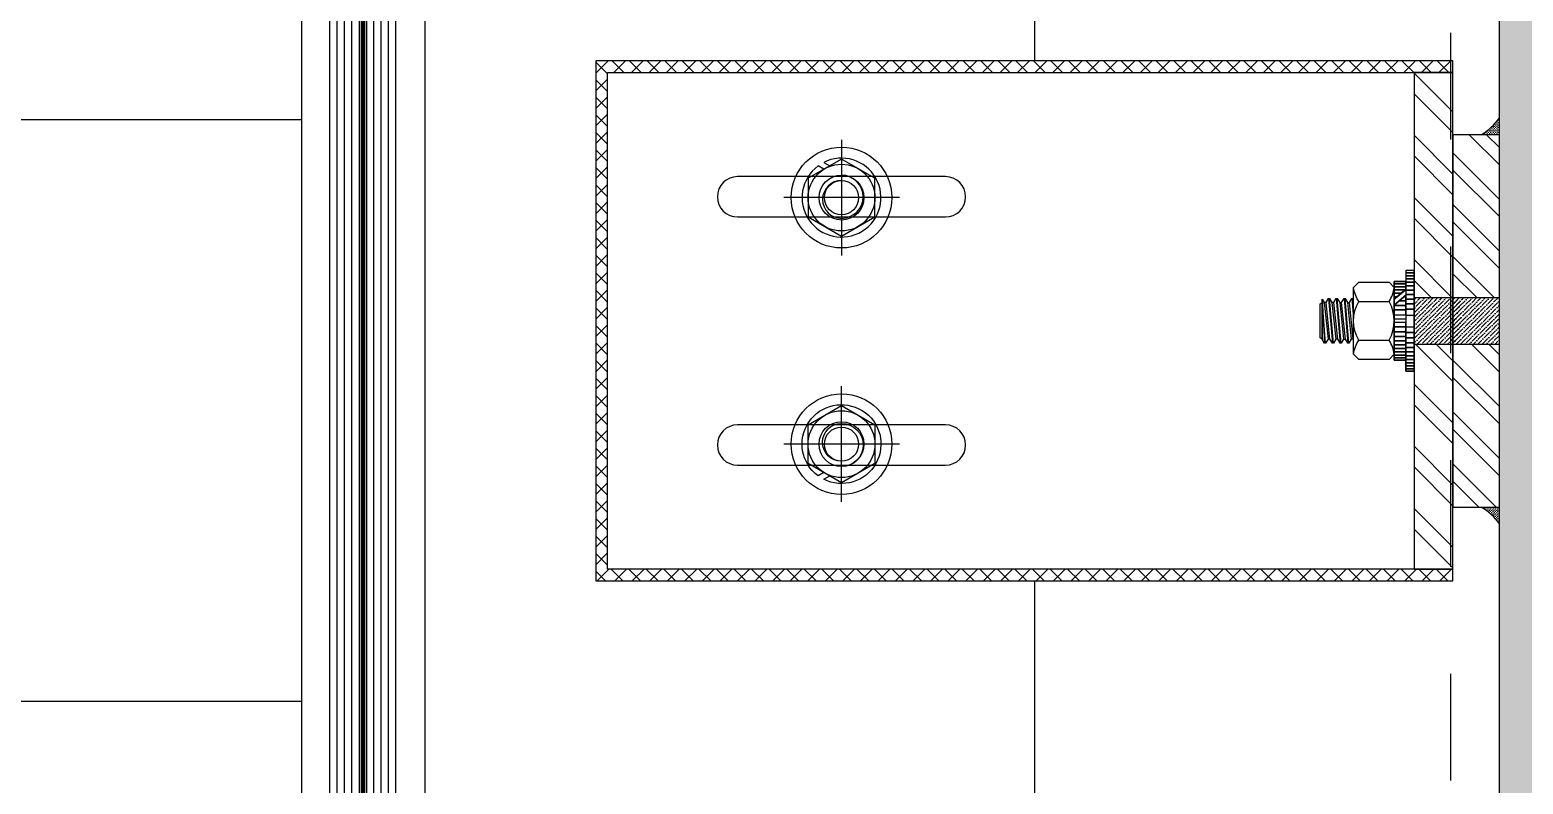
# Model space of a CAD drawing. Header units: millimetres. Extents: x -101 to 3415, y -52 to 1366.
# Drawn here: x 226.011 to 227.408, y 95.84 to 96.546 of the extents above; entities that cross this region are included whole.
import ezdxf

# ---------------------------------------------------------------- set-up
doc = ezdxf.new("R2010")
doc.units = ezdxf.units.MM
doc.linetypes.add('OCULTA2', pattern=[0.30000000000000004, 0.2, -0.1])
doc.layers.add('00_ARQ', color=8, linetype='Continuous')
doc.layers.add('A-ESTRUCTURA', color=6, linetype='Continuous')

# ---------------------------------------------------------------- blocks, each defined once
blk = doc.blocks.new('A$C4DC86443')
at = {"layer": 'A-ESTRUCTURA', "color": 8, "linetype": 'OCULTA2', "ltscale": 0.1}
blk.add_lwpolyline([(0.004850000000004684, -0.3530000000000101), (0.004850000000004684, -0.05300000000001009), (0.0148500000000098, -0.05300000000001009), (0.0148500000000098, -0.3530000000000101)], close=True, dxfattribs=at)

msp = doc.modelspace()

# ---------------------------------------------------------------- hatches: boundary and pattern name
at = {"layer": '00_ARQ'}
h = msp.add_hatch(dxfattribs=at)
h.set_pattern_fill('PLASTI', color=9, scale=0.2286459215875386)
h.set_pattern_definition([(0, (-3488.395460651146, -6.623347380706074), (0, 1.451901602080869), []), (0, (-3488.395460651146, -6.441859680445821), (0, 1.451901602080869), []), (0, (-3488.395460651146, -6.260371980186391), (0, 1.451901602080869), []), (0, (-3488.395460651146, -5.715908879404809), (0, 1.451901602080869), [])])
edge = h.paths.add_edge_path()
edge.add_line((226.264863185037, 169.1230504401843), (226.2648633632448, 80.53740597466133))
edge.add_line((226.2648633632448, 80.53740597466133), (213.917933543058, 80.53740597434918))
edge.add_line((213.917933543058, 80.53740597434918), (213.9179334248256, 179.9983814496445))
edge.add_line((213.9179334248256, 179.9983814496445), (255.1870279724881, 179.9983814496445))
edge.add_line((255.1870279724881, 179.9983814496445), (255.1870279724881, 163.5358751338373))
edge.add_line((255.1870279724881, 163.5358751338373), (242.2387789263361, 163.535875095341))
edge.add_line((242.2387789263361, 163.535875095341), (242.2387789263361, 175.3340046492597))
edge.add_line((242.2387789263361, 175.3340046492597), (234.0075257491843, 175.3340046492588))
edge.add_line((234.0075257491843, 175.3340046492588), (234.0075257491843, 163.535875095341))
edge.add_line((234.0075257491843, 163.535875095341), (227.23491947146, 163.5358742858918))
edge.add_line((227.23491947146, 163.5358742858918), (227.2349194471125, 163.7409483788618))
edge.add_line((227.2349194471125, 163.7409483788618), (226.9508009497627, 163.7409483788972))
edge.add_line((226.9508009497627, 163.7409483788972), (226.9508009497627, 169.1157337706937))
edge.add_line((226.9508009497627, 169.1157337706937), (227.002392721976, 169.1157337706937))
edge.add_arc((227.0023927219756, 169.1111608522638), 0.004572918429943229, 38.45059877829539, 89.99999999501449, ccw=False)
edge.add_line((227.0059739783809, 169.1140044741666), (227.1182459832772, 168.9099982576534))
edge.add_arc((227.1212533024272, 168.9116532942308), 0.003432654154160998, 208.8255805424185, 279.6250182301404)
edge.add_line((227.1218272396837, 168.9082689611255), (227.1886321916629, 168.9082689611255))
edge.add_line((227.1886321916629, 168.9082689611255), (227.1886321916629, 168.9155856306161))
edge.add_line((227.1886321916629, 168.9155856306161), (227.1253602710277, 168.9155856306161))
edge.add_arc((227.1253602710269, 168.9201585490485), 0.004572918432387496, 218.450598806381, 270.00000000997096, ccw=False)
edge.add_line((227.1217790146211, 168.9173149271424), (227.0095070097232, 169.1213211436581))
edge.add_arc((227.0064996905765, 169.119666107083), 0.003432654150171312, 28.82558053358185, 99.62501824054763)
edge.add_line((227.00592575332, 169.1230504401843), (226.264863185037, 169.1230504396803))
h = msp.add_hatch(color=9, dxfattribs=at)
edge = h.paths.add_edge_path()
edge.add_line((227.4302714479123, 96.78622243875667), (227.4302714479123, 95.32942415636214))
edge.add_arc((227.5877235092366, 95.32516294734302), 0.157509712454721, 178.4497522056292, 258.7548825868334)
edge.add_line((227.5570080534536, 95.17067712180032), (227.8196554523776, 95.17067712180032))
edge.add_line((227.8196554523776, 95.17067712180032), (227.8196554523776, 95.09751042689186))
edge.add_line((227.8196554523776, 95.09751042689186), (226.9965301346604, 95.09751042689186))
edge.add_line((226.9965301346604, 95.09751042689186), (226.9965301346604, 95.17067712180032))
edge.add_line((226.9965301346604, 95.17067712180032), (227.2591775335859, 95.17067712180032))
edge.add_arc((227.2284620778021, 95.32516294734208), 0.1575097124539426, 281.2451174135171, 361.5502477947198)
edge.add_line((227.3859141391256, 95.32942415636214), (227.3859141391256, 96.78622243875667))
edge.add_arc((227.2591775335855, 96.78622243875705), 0.1267366055400601, 359.9999999998265, 449.9999999998329)
edge.add_line((227.2591775335859, 96.91295904429711), (226.9965301346604, 96.91295904429711))
edge.add_line((226.9965301346604, 96.91295904429711), (226.9965301346604, 96.98612573920558))
edge.add_line((226.9965301346604, 96.98612573920558), (227.8196554523776, 96.98612573920558))
edge.add_line((227.8196554523776, 96.98612573920558), (227.8196554523776, 96.91295904429711))
edge.add_line((227.8196554523776, 96.91295904429711), (227.5570080534536, 96.91295904429711))
edge.add_arc((227.5570080534532, 96.78622243875625), 0.1267366055408559, 89.99999999980727, 179.9999999998137)
h = msp.add_hatch(dxfattribs=at)
h.set_pattern_fill('ANSI37', color=9, scale=0.003658334745314089, style=0)
h.set_pattern_definition([(135, (380.0747365390946, 99.77163326397739), (0.0082131957473817, 0.008213195747381698), []), (44.99999999999999, (380.0747365390946, 99.77163326397739), (0.008213195747381705, -0.008213195747381698), [])])
h.paths.add_polyline_path([(227.3423570905195, 96.04177365288223), (226.5512278571439, 96.04177372705486), (226.5512278571439, 96.5063822397104), (227.3423570905195, 96.50638216553695), (227.3423570905195, 96.51735716977203), (226.540252852908, 96.5173572439463), (226.540252852908, 96.03079872281896), (227.3423570905195, 96.03079864864634)])
h = msp.add_hatch(dxfattribs=at)
h.set_pattern_fill('ANSI32', color=9, scale=0.1097500423594233, style=0)
h.set_pattern_definition([(135, (413.1507298402465, 83.11891688921374), (0.02910187469544715, 0.02910187469544714), []), (135, (413.1313285904835, 83.11891688921374), (0.02910187469544715, 0.02910187469544714), [])])
h.paths.add_polyline_path([(227.3423570905195, 96.48315173990436), (227.3423570905195, 96.50638216553767), (227.3060023889889, 96.50638216553767), (227.3060023889889, 96.29584500094369), (227.3423570905195, 96.29584500094369)])
h.paths.add_polyline_path([(227.3423570905195, 96.25231081747447), (227.3060023889889, 96.25231081747447), (227.3060023889889, 96.04177365288213), (227.3423570905195, 96.04177365288213)])
h = msp.add_hatch(dxfattribs=at)
h.set_pattern_fill('CROSS', color=9, scale=0.004572918431642634, style=0)
h.set_pattern_definition([(180, (404.2459032723763, 107.2367120925407), (-0.001143229607910659, -0.001143229607910658), [0.0005716148039553293, -0.001714844411865989]), (270, (404.2456174649728, 107.2369978999424), (0.001143229607910659, -0.001143229607910658), [0.0005716148039553291, -0.001714844411865987])])
edge = h.paths.add_edge_path()
edge.add_line((227.3859141385803, 96.44830610145522), (227.3689753547966, 96.44830610145522))
edge.add_ellipse((227.3405983181647, 96.49598590834124), major_axis=(-0.03923404256973564, 0.03923404256973564), ratio=0.9999999999769187, start_angle=165.7593469644636, end_angle=189.7575267946507)
edge.add_line((227.3859141385803, 96.46396877835222), (227.3859141385803, 96.44830610145604))
h = msp.add_hatch(dxfattribs=at)
h.set_pattern_fill('ANSI32', color=9, scale=0.0914583686328527, style=0)
h.set_pattern_definition([(135, (404.2459032723763, 85.31144372587914), (0.02425156224620593, 0.02425156224620593), []), (135, (404.2297355642387, 85.31144372587914), (0.02425156224620593, 0.02425156224620593), [])])
h.paths.add_polyline_path([(227.3859141385803, 96.44830610145522), (227.3423570905195, 96.44830610145522), (227.3423570905195, 96.29584500094369), (227.3859141385803, 96.29584500094369)])
h.paths.add_polyline_path([(227.3859141385803, 96.25231081747447), (227.3423570905195, 96.25231081747447), (227.3423570905195, 96.09984971696458), (227.3859141385803, 96.09984971696458)])
h = msp.add_hatch(dxfattribs=at)
h.set_pattern_fill('ANSI36', color=9, scale=0.02286459215821317, angle=90, style=0)
h.set_pattern_definition([(44.99999999999999, (398.205017452465, 66.48275962440543), (0.005557649681422194, 0.001515722640387871), [0.007145185049441615, -0.001429037009888323, 0, -0.001429037009888323])])
h.paths.add_polyline_path([(227.3495594370481, 96.25231081747447), (227.3495594370481, 96.29584500094369), (227.3060023889889, 96.29584500094369), (227.3060023889889, 96.25231081747447)])
h = msp.add_hatch(dxfattribs=at)
h.set_pattern_fill('ANSI36', color=9, scale=0.02286459215821317, angle=90, style=0)
h.set_pattern_definition([(44.99999999999999, (398.1686627509345, 66.48275962440543), (0.005557649681422194, 0.001515722640387871), [0.007145185049441615, -0.001429037009888323, 0, -0.001429037009888323])])
h.paths.add_polyline_path([(227.3859141385803, 96.25231081747447), (227.3859141385803, 96.29584500094369), (227.3423570905195, 96.29584500094369), (227.3423570905195, 96.25231081747447)])
h = msp.add_hatch(dxfattribs=at)
h.set_pattern_fill('CROSS', color=9, scale=0.004572918431642634, style=0)
h.set_pattern_definition([(180, (404.2459032723763, 85.31144372587914), (-0.001143229607910659, 0.001143229607910658), [0.0005716148039553293, -0.001714844411865989]), (90, (404.2456174649728, 85.31115791847738), (0.001143229607910659, 0.001143229607910658), [0.0005716148039553291, -0.001714844411865987])])
edge = h.paths.add_edge_path()
edge.add_line((227.3859141385803, 96.08418704006758), (227.3859141385803, 96.09984971696376))
edge.add_line((227.3859141385803, 96.09984971696458), (227.3689753547966, 96.09984971696458))
edge.add_ellipse((227.3405983181647, 96.05216991007774), major_axis=(0.03923404256973564, 0.03923404256973564), ratio=0.9999999999769187, start_angle=350.24247320534926, end_angle=374.24065303553647, ccw=False)

# ---------------------------------------------------------------- linework, layer by layer
at = {"layer": '00_ARQ', "color": 9}
for p, q in [((227.3060023889889, 96.2958450009438), (227.3859141385803, 96.2958450009438)), ((227.3060023889889, 96.25231081747457), (227.3859141385803, 96.25231081747457))]:
    msp.add_line(p, q, dxfattribs=at)
for points in [[(226.3808139485421, 94.76893855976748), (226.3808139485421, 94.79298572942648, 0.4142135623766002), (226.3790762395424, 94.79472343842868, -2.393763305771752e-12), (226.2666008940384, 94.79472343842868, 0.4142135620982981), (226.264863185037, 94.79298572942648)], [(226.7702863519791, 96.40545976228988, 0.9999999999999999), (226.7702863519791, 96.37002331710487, 0.9999999999999999), (226.7702863519791, 96.41043690598774)], [(227.2494217835567, 96.24282078481886, -0.1008893896323656), (227.2542572775271, 96.25603160002859, -0.2679491924311807), (227.2542572775271, 96.2921242183906, -0.1008893896323659), (227.2494217835567, 96.30533503359949)], [(227.2875342006096, 96.24282078481886, 0.1008893896323656), (227.2826987066391, 96.25603160002859, 0.2679491924311807), (227.2826987066391, 96.2921242183906, 0.1008893896323659), (227.2875342006096, 96.30533503359949)], [(226.7702863519791, 96.14269620447621, -0.9999999999999999), (226.7702863519791, 96.17813264966038, -0.9999999999999999), (226.7702863519791, 96.13771906077751)]]:
    msp.add_lwpolyline(points, format="xyb", dxfattribs=at)
for points in [[(226.264863185037, 169.1230504401843), (226.2648633632448, 80.53740597466133), (213.917933543058, 80.53740597434918), (213.9179334248256, 179.9983814496445)], [(226.3808294030013, 94.82558607555366), (226.380829403003, 97.69351276583605), (226.9508884739885, 97.69351276583605), (226.9508009497989, 96.51735724395041)], [(226.2914715087929, 94.82558607555366), (226.2914715087929, 97.65715808939589), (226.3189090109687, 97.65715808939589), (226.3189090109687, 94.82558607555366)], [(226.2983308843368, 94.82558607555366), (226.2983308843368, 97.65715808939589)], [(226.3051902598808, 94.82558607555366), (226.3051902598808, 97.65715808939589)], [(226.3120496354247, 94.82558607555366), (226.3120496354263, 97.65715808939589)], [(226.3532973491598, 94.82558607555366), (226.3532973491615, 97.65715808939589), (226.3258598469857, 97.65715808939589), (226.3258598469857, 94.82558607555366)], [(226.3327192225313, 94.82558607555366), (226.3327192225313, 97.65715808939589)], [(226.3395785980736, 94.82558607555366), (226.3395785980736, 97.65715808939589)], [(226.3464379736175, 94.82558607555366), (226.3464379736191, 97.65715808939589)], [(226.7702863519791, 96.44357113847569), (226.7702863519791, 96.33531735502713)], [(226.8244132437037, 96.38944424675182), (226.716159460256, 96.38944424675182)], [(227.2201151497194, 96.29428470365103), (227.2223837459718, 96.25308524997284)], [(227.2232911844734, 96.25308524997284), (227.2201151497194, 96.29428470365103)], [(227.2237449037242, 96.2911412444739), (227.221930026721, 96.2911412444739)], [(227.2260134999782, 96.29507056844551), (227.2296432539814, 96.25308524997284)], [(227.230550692483, 96.25308524997284), (227.2269209384782, 96.29507056844551)], [(227.2310044117338, 96.2911412444739), (227.2291895347322, 96.2911412444739)], [(227.2332730079862, 96.29507056844551), (227.2369027619926, 96.25308524997284)], [(227.2378102004942, 96.25308524997284), (227.2341804464894, 96.29507056844551)], [(227.2364490427418, 96.2911412444739), (227.238263919745, 96.2911412444739)], [(227.2405325159974, 96.29507056844551), (227.2441622700038, 96.25308524997284)], [(227.2450697085038, 96.25308524997284), (227.241439954499, 96.29507056844551)], [(227.2437085507514, 96.2911412444739), (227.2455234277546, 96.2911412444739)], [(227.2494217835567, 96.25654934198762), (227.2491531817594, 96.25701457394611), (227.2455234277546, 96.2911412444739), (227.247792024007, 96.29507056844551), (227.2486994625102, 96.29507056844551), (227.2494217835567, 96.29381947169337)], [(227.247792024007, 96.29507056844551), (227.2494217835567, 96.27621916045126)], [(227.2494217835567, 96.28671549007005), (227.2486994625102, 96.29507056844551)], [(227.2542572775271, 96.2921242183906), (227.2826987066391, 96.2921242183906)], [(227.227374657729, 96.25701457394611), (227.2255597807258, 96.25701457394611)], [(227.2346341657402, 96.25701457394611), (227.232819288737, 96.25701457394611)], [(227.2400787967482, 96.25701457394611), (227.2418936737498, 96.25701457394611)], [(227.2491531817594, 96.25701457394611), (227.2473383047578, 96.25701457394611)], [(227.2542572775271, 96.25603160002859), (227.2826987066391, 96.25603160002859)], [(226.7702863519791, 96.10458482828956), (226.7702863519791, 96.21283861173814)], [(226.8244132437037, 96.15871172001343), (226.716159460256, 96.15871172001343)], [(226.9508009497989, 96.03079872280908), (226.9508009504693, 94.82558607555366)]]:
    msp.add_lwpolyline(points, dxfattribs=at)
at = {"layer": '00_ARQ', "color": 9, "const_width": 0.004572918431750771}
msp.add_lwpolyline([(226.3224731205188, 94.82558607555366), (226.3224731205204, 97.65386289649416)], dxfattribs=at)
at = {"layer": '00_ARQ', "color": 9}
for points in [[(227.4302714479123, 96.78622243875667), (227.4302714479123, 95.32942415636214, 0.3654787225960788), (227.5570080534536, 95.17067712180032), (227.8196554523776, 95.17067712180032), (227.8196554523776, 95.09751042689186), (226.9965301346604, 95.09751042689186), (226.9965301346604, 95.17067712180032), (227.2591775335859, 95.17067712180032, 0.3654787225960811), (227.3859141391256, 95.32942415636214), (227.3859141391256, 96.78622243875667, 0.414213562373095), (227.2591775335859, 96.91295904429711), (226.9965301346604, 96.91295904429711), (226.9965301346604, 96.98612573920558), (227.8196554523776, 96.98612573920558), (227.8196554523776, 96.91295904429711), (227.5570080534536, 96.91295904429711, 0.414213562373095)], [(226.7537607690235, 96.41599581534533), (226.7483564684137, 96.41911598975659, 23.87329820484328), (226.7536086581146, 96.422356047881), (226.7591928365175, 96.41913202097543)], [(226.6730089446436, 96.37135539071924), (226.8675637593177, 96.37135539071924, 0.9999999999999999), (226.8675637593177, 96.40910483237255), (226.6730089446436, 96.40910483237255, 0.9999999999999999)], [(226.7537607690235, 96.13216015142075), (226.7483564684137, 96.12903997700784, -23.87329820484328), (226.7536086581146, 96.12579991888425), (226.7591928365175, 96.12902394578983)], [(226.6730089446436, 96.13905113439188), (226.8675637593177, 96.13905113439188, 0.9999999999999999), (226.8675637593177, 96.1768005760452), (226.6730089446436, 96.1768005760452, 0.9999999999999999)]]:
    msp.add_lwpolyline(points, format="xyb", close=True, dxfattribs=at)
for points in [[(227.3423570905195, 96.04177365288223), (226.5512278571439, 96.04177372705486), (226.5512278571439, 96.5063822397104), (227.3423570905195, 96.50638216553695), (227.3423570905195, 96.51735716977203), (226.540252852908, 96.5173572439463), (226.540252852908, 96.03079872281896), (227.3423570905195, 96.03079864864634)], [(226.5512278571439, 96.5063822397104), (227.3060023889889, 96.50638216553695), (227.3060023889889, 96.04177365288223), (226.5512278571439, 96.04177372705486)], [(227.3423570905195, 96.50638216553695), (227.3060023889889, 96.50638216553695), (227.3060023889889, 96.04177365288223), (227.3423570905195, 96.04177365288223)], [(227.3423570905195, 96.09984971696386), (227.3859141385803, 96.09984971696386), (227.3859141385803, 96.44830610145532), (227.3423570905195, 96.44830610145532)], [(226.7702863519791, 96.42553686511383), (226.7390292275891, 96.40749055593282), (226.7390292275891, 96.37139793757082), (226.7702863519791, 96.35335162838982), (226.8015434763705, 96.37139793757082), (226.8015434763705, 96.40749055593282)], [(227.2984525006572, 96.32123567324363), (227.2984525006572, 96.22692014517473), (227.3060023889889, 96.22692014517473), (227.3060023889889, 96.32123567324363)], [(227.2984525006572, 96.31891263068063), (227.3060023889889, 96.31891263068063), (227.3060023889889, 96.32123567324363), (227.2984525006572, 96.32123567324363)], [(227.2984525006572, 96.31629920779704), (227.3060023889889, 96.31629920779704), (227.3060023889889, 96.31891263068063), (227.2984525006572, 96.31891263068063)], [(227.2826987066391, 96.23798529084759), (227.2542572775271, 96.23798529084759), (227.2494217835567, 96.24282078481886), (227.2494217835567, 96.30533503359949), (227.2542572775271, 96.31017052757076), (227.2826987066391, 96.31017052757076), (227.2875342006096, 96.30533503359949), (227.2875342006096, 96.24282078481886)], [(227.2875342006096, 96.23718167462863), (227.2875342006096, 96.31097414378972), (227.2984525006572, 96.31097414378972), (227.2984525006572, 96.3035976185221), (227.2875342006096, 96.29424151813805), (227.2875342006096, 96.28880945064319), (227.2984525006572, 96.29816555102724), (227.2984525006572, 96.23718167462863)], [(227.2984525006572, 96.31097414378972), (227.2875342006096, 96.31097414378972), (227.2875342006096, 96.30865110122672), (227.2984525006572, 96.30865110122672)], [(227.2984525006572, 96.30865110122672), (227.2875342006096, 96.30865110122672), (227.2875342006096, 96.30603767834232), (227.2984525006572, 96.30603767834232)], [(227.2984525006572, 96.30603767834232), (227.2875342006096, 96.30603767834232), (227.2875342006096, 96.30313387513897), (227.2979113254659, 96.30313387513897), (227.2984525006572, 96.3035976185221)], [(227.2979113254659, 96.30313387513897), (227.2875342006096, 96.30313387513897), (227.2875342006096, 96.29993969161423), (227.2941838051668, 96.29993969161423)], [(227.2984525006572, 96.31339540459206), (227.3060023889889, 96.31339540459206), (227.3060023889889, 96.31629920779704), (227.2984525006572, 96.31629920779704)], [(227.2984525006572, 96.31020122106814), (227.3060023889889, 96.31020122106814), (227.3060023889889, 96.31339540459206), (227.2984525006572, 96.31339540459206)], [(227.2984525006572, 96.30671665722363), (227.3060023889889, 96.30671665722363), (227.3060023889889, 96.31020122106814), (227.2984525006572, 96.31020122106814)], [(227.2984525006572, 96.30294171305773), (227.3060023889889, 96.30294171305773), (227.3060023889889, 96.30671665722363), (227.2984525006572, 96.30671665722363)], [(227.2201151497194, 96.25701457394611), (227.2183002727162, 96.25806239367154), (227.2183002727162, 96.29009342474765), (227.2201151497194, 96.2911412444739)], [(227.2201151497194, 96.29428470365103), (227.221930026721, 96.2911412444739), (227.2255597807258, 96.25701457394611), (227.2232911844734, 96.25308524997284), (227.2223837459718, 96.25308524997284), (227.2201151497194, 96.25701457394611)], [(227.230550692483, 96.25308524997284), (227.2296432539814, 96.25308524997284), (227.227374657729, 96.25701457394611), (227.2237449037242, 96.2911412444739), (227.2260134999782, 96.29507056844551), (227.2269209384782, 96.29507056844551), (227.2291895347322, 96.2911412444739), (227.232819288737, 96.25701457394611)], [(227.2378102004942, 96.25308524997284), (227.2369027619926, 96.25308524997284), (227.2346341657402, 96.25701457394611), (227.2310044117338, 96.2911412444739), (227.2332730079862, 96.29507056844551), (227.2341804464894, 96.29507056844551), (227.2364490427418, 96.2911412444739), (227.2400787967482, 96.25701457394611)], [(227.2450697085038, 96.25308524997284), (227.2441622700038, 96.25308524997284), (227.2418936737498, 96.25701457394611), (227.238263919745, 96.2911412444739), (227.2405325159974, 96.29507056844551), (227.241439954499, 96.29507056844551), (227.2437085507514, 96.2911412444739), (227.2473383047578, 96.25701457394611)], [(227.2941838051668, 96.29993969161423), (227.2875342006096, 96.29993969161423), (227.2875342006096, 96.29645512776973), (227.290117419382, 96.29645512776973)], [(227.290117419382, 96.29645512776973), (227.2875342006096, 96.29645512776973), (227.2875342006096, 96.29424151813805)], [(227.2984525006572, 96.29268018360382), (227.2920512346441, 96.29268018360382), (227.2875342006096, 96.28880945064319), (227.2875342006096, 96.28861485911816), (227.2984525006572, 96.28861485911816)], [(227.2984525006572, 96.29645512776973), (227.2964564859112, 96.29645512776973), (227.2920512346441, 96.29268018360382), (227.2984525006572, 96.29268018360382)], [(227.2984525006572, 96.29816555102724), (227.2964564859112, 96.29645512776973), (227.2984525006572, 96.29645512776973)], [(227.2984525006572, 96.29887638857207), (227.3060023889889, 96.29887638857207), (227.3060023889889, 96.30294171305773), (227.2984525006572, 96.30294171305773)], [(227.2984525006572, 96.29452068376665), (227.3060023889889, 96.29452068376665), (227.3060023889889, 96.29887638857207), (227.2984525006572, 96.29887638857207)], [(227.2984525006572, 96.28987459863899), (227.3060023889889, 96.28987459863899), (227.3060023889889, 96.29452068376665), (227.2984525006572, 96.29452068376665)], [(227.2984525006572, 96.28488005712846), (227.3060023889889, 96.28488005712846), (227.3060023889889, 96.28987459863899), (227.2984525006572, 96.28987459863899)], [(227.2984525006572, 96.28861485911816), (227.2875342006096, 96.28861485911816), (227.2875342006096, 96.28425915431191), (227.2984525006572, 96.28425915431191)], [(227.2984525006572, 96.28425915431191), (227.2875342006096, 96.28425915431191), (227.2875342006096, 96.2796130691859), (227.2984525006572, 96.2796130691859)], [(227.2984525006572, 96.27561880914948), (227.2875342006096, 96.27561880914948), (227.2875342006096, 96.2796130691859), (227.2984525006572, 96.2796130691859)], [(227.2984525006572, 96.27953705923339), (227.3060023889889, 96.27953705923339), (227.3060023889889, 96.28488005712846), (227.2984525006572, 96.28488005712846)], [(227.2984525006572, 96.27253700926887), (227.2875342006096, 96.27253700926887), (227.2875342006096, 96.26854274923328), (227.2984525006572, 96.26854274923328)], [(227.2984525006572, 96.26854274923328), (227.2875342006096, 96.26854274923328), (227.2875342006096, 96.26389666410645), (227.2984525006572, 96.26389666410645)], [(227.2984525006572, 96.26389666410645), (227.2875342006096, 96.26389666410645), (227.2875342006096, 96.25954095930021), (227.2984525006572, 96.25954095930021)], [(227.2984525006572, 96.2686187591858), (227.3060023889889, 96.2686187591858), (227.3060023889889, 96.2632757612899), (227.2984525006572, 96.2632757612899)], [(227.2984525006572, 96.2632757612899), (227.3060023889889, 96.2632757612899), (227.3060023889889, 96.25828121977936), (227.2984525006572, 96.25828121977936)], [(227.2984525006572, 96.25954095930021), (227.2875342006096, 96.25954095930021), (227.2875342006096, 96.25547563481454), (227.2984525006572, 96.25547563481454)], [(227.2984525006572, 96.25547563481454), (227.2875342006096, 96.25547563481454), (227.2875342006096, 96.25170069064946), (227.2984525006572, 96.25170069064946)], [(227.2984525006572, 96.25170069064946), (227.2875342006096, 96.25170069064946), (227.2875342006096, 96.24821612680412), (227.2984525006572, 96.24821612680412)], [(227.2984525006572, 96.24821612680412), (227.2875342006096, 96.24821612680412), (227.2875342006096, 96.24502194328021), (227.2984525006572, 96.24502194328021)], [(227.2984525006572, 96.25828121977936), (227.3060023889889, 96.25828121977936), (227.3060023889889, 96.25363513465254), (227.2984525006572, 96.25363513465254)], [(227.2984525006572, 96.25363513465254), (227.3060023889889, 96.25363513465254), (227.3060023889889, 96.2492794298463), (227.2984525006572, 96.2492794298463)], [(227.2984525006572, 96.2492794298463), (227.3060023889889, 96.2492794298463), (227.3060023889889, 96.24521410536063), (227.2984525006572, 96.24521410536063)], [(227.2984525006572, 96.24502194328021), (227.2875342006096, 96.24502194328021), (227.2875342006096, 96.24211814007604), (227.2984525006572, 96.24211814007604)], [(227.2984525006572, 96.24211814007604), (227.2875342006096, 96.24211814007604), (227.2875342006096, 96.23950471719164), (227.2984525006572, 96.23950471719164)], [(227.2984525006572, 96.23950471719164), (227.2875342006096, 96.23950471719164), (227.2875342006096, 96.23718167462863), (227.2984525006572, 96.23718167462863)], [(227.2984525006572, 96.24521410536063), (227.3060023889889, 96.24521410536063), (227.3060023889889, 96.24143916119554), (227.2984525006572, 96.24143916119554)], [(227.2984525006572, 96.24143916119554), (227.3060023889889, 96.24143916119554), (227.3060023889889, 96.23795459735022), (227.2984525006572, 96.23795459735022)], [(227.2984525006572, 96.23795459735022), (227.3060023889889, 96.23795459735022), (227.3060023889889, 96.23476041382547), (227.2984525006572, 96.23476041382547)], [(227.2984525006572, 96.23476041382547), (227.3060023889889, 96.23476041382547), (227.3060023889889, 96.2318566106213), (227.2984525006572, 96.2318566106213)], [(227.2984525006572, 96.2318566106213), (227.3060023889889, 96.2318566106213), (227.3060023889889, 96.22924318773855), (227.2984525006572, 96.22924318773855)], [(227.2984525006572, 96.22924318773855), (227.3060023889889, 96.22924318773855), (227.3060023889889, 96.22692014517473), (227.2984525006572, 96.22692014517473)], [(226.7702863519791, 96.12261910165144), (226.7390292275891, 96.14066541083244), (226.7390292275891, 96.17675802919443), (226.7702863519791, 96.19480433837461), (226.8015434763705, 96.17675802919443), (226.8015434763705, 96.14066541083244)]]:
    msp.add_lwpolyline(points, close=True, dxfattribs=at)
for centre, radius in [((226.7702863519791, 96.38944424675182), 0.04715776403447274), ((226.7702863519791, 96.38944424675182), 0.03125712439058454), ((226.7702863519791, 96.38944424675182), 0.02099265923621985), ((226.7702863519791, 96.38944424675182), 0.0160155155378469), ((226.7702863519791, 96.15871172001343), 0.04715776403447274), ((226.7702863519791, 96.15871172001343), 0.03125712439058454), ((226.7702863519791, 96.15871172001343), 0.02099265923621985), ((226.7702863519791, 96.15871172001343), 0.0160155155378469)]:
    msp.add_circle(centre, radius, dxfattribs=at)
for centre, start, end in [((227.3405983181647, 96.49598590834216), 300.7593469651131, 324.7575267936352), ((227.3405983181647, 96.05216991007701), 35.24247320636484, 59.24065303488691)]:
    msp.add_arc(centre, 0.05548531510910371, start, end, dxfattribs=at)

# ---------------------------------------------------------------- block references
at = {"layer": '00_ARQ', "color": 9, "extrusion": (0, 0, -1), "xscale": 4.572918431750428, "yscale": 4.572918431750428, "zscale": -4.572918431750772}
msp.add_blockref('A$C4DC86443', (-227.4080927935198, 96.98612573920558), dxfattribs=at)

doc.saveas('drawing.dxf')
